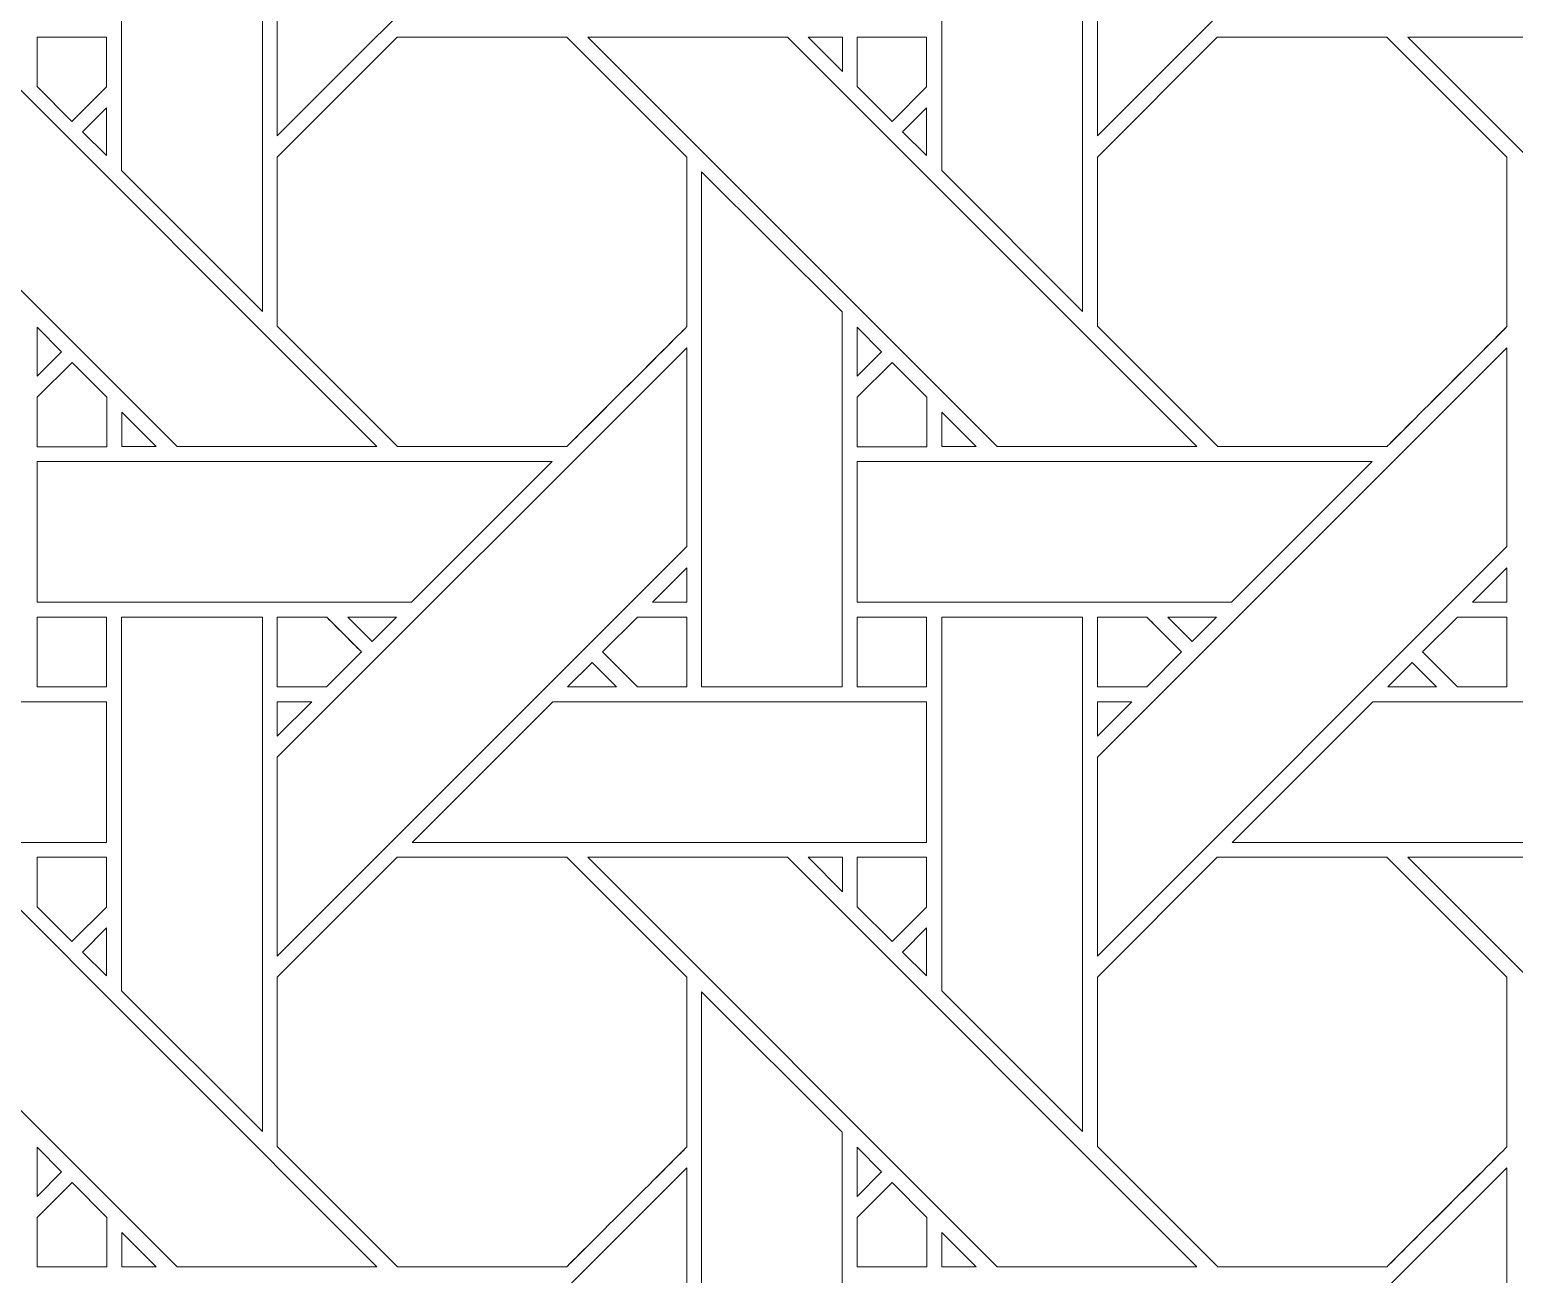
# Model space of a CAD drawing. Header units: inches. Extents: x 8.9 to 15.9, y 4.1 to 14.1.
# Drawn here: x 12.334 to 14.051, y 7.661 to 9.101 of the extents above; entities that cross this region are included whole.
import ezdxf

# ---------------------------------------------------------------- set-up
doc = ezdxf.new("R2010")
doc.units = ezdxf.units.IN
doc.header["$MEASUREMENT"] = 0
doc.layers.add('Design', color=7, linetype='Continuous', lineweight=0)

msp = doc.modelspace()

# ---------------------------------------------------------------- linework, layer by layer
at = {"layer": 'Design'}
for points, knots in [([(12.3829, 14.0948), (10.4499, 14.0948), (8.8829, 12.5278), (8.8829, 10.5948), (8.8829, 10.5948), (8.8829, 4.0948), (8.8829, 4.0948), (8.8829, 4.0948), (15.8829, 4.0948), (15.8829, 4.0948), (15.8829, 4.0948), (15.8829, 10.5948), (15.8829, 10.5948), (15.8829, 12.5278), (14.3159, 14.0948), (12.3829, 14.0948)], [0, 0, 0, 0, 1, 1, 1, 2, 2, 2, 3, 3, 3, 4, 4, 4, 5, 5, 5, 5]), ([(12.3829, 13.4898), (10.7865, 13.4898), (9.4879, 12.1911), (9.4879, 10.5948), (9.4879, 10.5948), (9.4879, 4.6998), (9.4879, 4.6998), (9.4879, 4.6998), (15.2779, 4.6998), (15.2779, 4.6998), (15.2779, 4.6998), (15.2779, 10.5948), (15.2779, 10.5948), (15.2779, 12.1911), (13.9792, 13.4898), (12.3829, 13.4898)], [0, 0, 0, 0, 1, 1, 1, 2, 2, 2, 3, 3, 3, 4, 4, 4, 5, 5, 5, 5]), ([(13.0941, 9.4516), (13.0941, 9.4516), (12.6204, 8.978), (12.6204, 8.978), (12.6204, 8.978), (12.6204, 9.2081), (12.6204, 9.2081), (12.6204, 9.2081), (13.0941, 9.6817), (13.0941, 9.6817), (13.0941, 9.6817), (13.0941, 9.4516), (13.0941, 9.4516)], [0, 0, 0, 0, 1, 1, 1, 2, 2, 2, 3, 3, 3, 4, 4, 4, 4]), ([(14.0428, 9.4516), (14.0428, 9.4516), (13.5691, 8.978), (13.5691, 8.978), (13.5691, 8.978), (13.5691, 9.2081), (13.5691, 9.2081), (13.5691, 9.2081), (14.0428, 9.6817), (14.0428, 9.6817), (14.0428, 9.6817), (14.0428, 9.4516), (14.0428, 9.4516)], [0, 0, 0, 0, 1, 1, 1, 2, 2, 2, 3, 3, 3, 4, 4, 4, 4]), ([(12.6032, 8.7751), (12.6032, 8.7751), (12.4403, 8.938), (12.4403, 8.938), (12.4403, 8.938), (12.4403, 9.3702), (12.4403, 9.3702), (12.4403, 9.3702), (12.6032, 9.3702), (12.6032, 9.3702), (12.6032, 9.3702), (12.6032, 8.7751), (12.6032, 8.7751)], [0, 0, 0, 0, 1, 1, 1, 2, 2, 2, 3, 3, 3, 4, 4, 4, 4]), ([(13.552, 8.7751), (13.552, 8.7751), (13.3891, 8.938), (13.3891, 8.938), (13.3891, 8.938), (13.3891, 9.3702), (13.3891, 9.3702), (13.3891, 9.3702), (13.552, 9.3702), (13.552, 9.3702), (13.552, 9.3702), (13.552, 8.7751), (13.552, 8.7751)], [0, 0, 0, 0, 1, 1, 1, 2, 2, 2, 3, 3, 3, 4, 4, 4, 4]), ([(12.5044, 8.6187), (12.5044, 8.6187), (12.0308, 9.0923), (12.0308, 9.0923), (12.0308, 9.0923), (12.2618, 9.0923), (12.2618, 9.0923), (12.2618, 9.0923), (12.7354, 8.6187), (12.7354, 8.6187), (12.7354, 8.6187), (12.5044, 8.6187), (12.5044, 8.6187)], [0, 0, 0, 0, 1, 1, 1, 2, 2, 2, 3, 3, 3, 4, 4, 4, 4]), ([(12.4228, 9.0923), (12.4228, 9.0923), (12.4228, 9.0347), (12.4228, 9.0347), (12.4228, 9.0347), (12.3828, 8.9948), (12.3828, 8.9948), (12.3828, 8.9948), (12.3425, 9.0351), (12.3425, 9.0351), (12.3425, 9.0351), (12.3425, 9.0923), (12.3425, 9.0923), (12.3425, 9.0923), (12.4228, 9.0923), (12.4228, 9.0923)], [0, 0, 0, 0, 1, 1, 1, 2, 2, 2, 3, 3, 3, 4, 4, 4, 5, 5, 5, 5]), ([(12.3828, 8.9948), (12.3828, 8.9948), (12.3425, 9.0351), (12.3425, 9.0351), (12.3425, 9.0351), (12.3425, 9.0923), (12.3425, 9.0923), (12.3425, 9.0923), (12.4228, 9.0923), (12.4228, 9.0923), (12.4228, 9.0923), (12.4228, 9.0347), (12.4228, 9.0347), (12.4228, 9.0347), (12.3828, 8.9948), (12.3828, 8.9948)], [0, 0, 0, 0, 1, 1, 1, 2, 2, 2, 3, 3, 3, 4, 4, 4, 5, 5, 5, 5]), ([(12.7591, 9.0923), (12.7591, 9.0923), (12.9553, 9.0923), (12.9553, 9.0923), (12.9553, 9.0923), (13.0941, 8.9536), (13.0941, 8.9536), (13.0941, 8.9536), (13.0941, 8.7574), (13.0941, 8.7574), (13.0763, 8.7394), (12.9643, 8.6277), (12.9553, 8.6187), (12.9553, 8.6187), (12.7596, 8.6187), (12.7596, 8.6187), (12.7596, 8.6187), (12.6204, 8.7579), (12.6204, 8.7579), (12.6204, 8.7579), (12.6204, 8.9536), (12.6204, 8.9536), (12.6204, 8.9536), (12.7591, 9.0923), (12.7591, 9.0923)], [0, 0, 0, 0, 1, 1, 1, 2, 2, 2, 3, 3, 3, 4, 4, 4, 5, 5, 5, 6, 6, 6, 7, 7, 7, 8, 8, 8, 8]), ([(13.0941, 8.7574), (13.0761, 8.7393), (12.9642, 8.6276), (12.9553, 8.6187), (12.9553, 8.6187), (12.7596, 8.6187), (12.7596, 8.6187), (12.7596, 8.6187), (12.6204, 8.7579), (12.6204, 8.7579), (12.6204, 8.7579), (12.6204, 8.9536), (12.6204, 8.9536), (12.6204, 8.9536), (12.7591, 9.0923), (12.7591, 9.0923), (12.7591, 9.0923), (12.9553, 9.0923), (12.9553, 9.0923), (12.9553, 9.0923), (13.0941, 8.9536), (13.0941, 8.9536), (13.0941, 8.9536), (13.0941, 8.7574), (13.0941, 8.7574)], [0, 0, 0, 0, 1, 1, 1, 2, 2, 2, 3, 3, 3, 4, 4, 4, 5, 5, 5, 6, 6, 6, 7, 7, 7, 8, 8, 8, 8]), ([(13.4531, 8.6187), (13.4531, 8.6187), (12.9795, 9.0923), (12.9795, 9.0923), (12.9795, 9.0923), (13.2105, 9.0923), (13.2105, 9.0923), (13.2105, 9.0923), (13.6841, 8.6187), (13.6841, 8.6187), (13.6841, 8.6187), (13.4531, 8.6187), (13.4531, 8.6187)], [0, 0, 0, 0, 1, 1, 1, 2, 2, 2, 3, 3, 3, 4, 4, 4, 4]), ([(13.2741, 9.0923), (13.2741, 9.0923), (13.2741, 9.0525), (13.2741, 9.0525), (13.2741, 9.0525), (13.2346, 9.0923), (13.2346, 9.0923), (13.2346, 9.0923), (13.2741, 9.0923), (13.2741, 9.0923)], [0, 0, 0, 0, 1, 1, 1, 2, 2, 2, 3, 3, 3, 3]), ([(13.3715, 9.0923), (13.3715, 9.0923), (13.3715, 9.0347), (13.3715, 9.0347), (13.3715, 9.0347), (13.3316, 8.9948), (13.3316, 8.9948), (13.3316, 8.9948), (13.2913, 9.0351), (13.2913, 9.0351), (13.2913, 9.0351), (13.2913, 9.0923), (13.2913, 9.0923), (13.2913, 9.0923), (13.3715, 9.0923), (13.3715, 9.0923)], [0, 0, 0, 0, 1, 1, 1, 2, 2, 2, 3, 3, 3, 4, 4, 4, 5, 5, 5, 5]), ([(13.3316, 8.9948), (13.3316, 8.9948), (13.2913, 9.0351), (13.2913, 9.0351), (13.2913, 9.0351), (13.2913, 9.0923), (13.2913, 9.0923), (13.2913, 9.0923), (13.3715, 9.0923), (13.3715, 9.0923), (13.3715, 9.0923), (13.3715, 9.0347), (13.3715, 9.0347), (13.3715, 9.0347), (13.3316, 8.9948), (13.3316, 8.9948)], [0, 0, 0, 0, 1, 1, 1, 2, 2, 2, 3, 3, 3, 4, 4, 4, 5, 5, 5, 5]), ([(13.7078, 9.0923), (13.7078, 9.0923), (13.904, 9.0923), (13.904, 9.0923), (13.904, 9.0923), (14.0428, 8.9536), (14.0428, 8.9536), (14.0428, 8.9536), (14.0428, 8.7574), (14.0428, 8.7574), (14.025, 8.7395), (13.9131, 8.6277), (13.9041, 8.6187), (13.9041, 8.6187), (13.7084, 8.6187), (13.7084, 8.6187), (13.7084, 8.6187), (13.5691, 8.7579), (13.5691, 8.7579), (13.5691, 8.7579), (13.5691, 8.9536), (13.5691, 8.9536), (13.5691, 8.9536), (13.7078, 9.0923), (13.7078, 9.0923)], [0, 0, 0, 0, 1, 1, 1, 2, 2, 2, 3, 3, 3, 4, 4, 4, 5, 5, 5, 6, 6, 6, 7, 7, 7, 8, 8, 8, 8]), ([(14.0428, 8.7574), (14.0243, 8.7388), (13.9125, 8.6272), (13.9041, 8.6187), (13.9041, 8.6187), (13.7084, 8.6187), (13.7084, 8.6187), (13.7084, 8.6187), (13.5691, 8.7579), (13.5691, 8.7579), (13.5691, 8.7579), (13.5691, 8.9536), (13.5691, 8.9536), (13.5691, 8.9536), (13.7078, 9.0923), (13.7078, 9.0923), (13.7078, 9.0923), (13.904, 9.0923), (13.904, 9.0923), (13.904, 9.0923), (14.0428, 8.9536), (14.0428, 8.9536), (14.0428, 8.9536), (14.0428, 8.7574), (14.0428, 8.7574)], [0, 0, 0, 0, 1, 1, 1, 2, 2, 2, 3, 3, 3, 4, 4, 4, 5, 5, 5, 6, 6, 6, 7, 7, 7, 8, 8, 8, 8]), ([(14.4018, 8.6187), (14.4018, 8.6187), (13.9283, 9.0923), (13.9283, 9.0923), (13.9283, 9.0923), (14.1592, 9.0923), (14.1592, 9.0923), (14.1592, 9.0923), (14.6329, 8.6187), (14.6329, 8.6187), (14.6329, 8.6187), (14.4018, 8.6187), (14.4018, 8.6187)], [0, 0, 0, 0, 1, 1, 1, 2, 2, 2, 3, 3, 3, 4, 4, 4, 4]), ([(12.4228, 9.0105), (12.4228, 9.0105), (12.4228, 8.9553), (12.4228, 8.9553), (12.4228, 8.9553), (12.395, 8.9827), (12.395, 8.9827), (12.395, 8.9827), (12.4228, 9.0105), (12.4228, 9.0105)], [0, 0, 0, 0, 1, 1, 1, 2, 2, 2, 3, 3, 3, 3]), ([(13.3715, 9.0105), (13.3715, 9.0105), (13.3715, 8.9553), (13.3715, 8.9553), (13.3715, 8.9553), (13.3438, 8.9827), (13.3438, 8.9827), (13.3438, 8.9827), (13.3715, 9.0105), (13.3715, 9.0105)], [0, 0, 0, 0, 1, 1, 1, 2, 2, 2, 3, 3, 3, 3]), ([(13.1112, 8.3407), (13.1112, 8.3407), (13.1112, 8.9365), (13.1112, 8.9365), (13.1112, 8.9365), (13.274, 8.7744), (13.274, 8.7744), (13.274, 8.7744), (13.274, 8.3407), (13.274, 8.3407), (13.274, 8.3407), (13.1112, 8.3407), (13.1112, 8.3407)], [0, 0, 0, 0, 1, 1, 1, 2, 2, 2, 3, 3, 3, 4, 4, 4, 4]), ([(12.3425, 8.7001), (12.3425, 8.7001), (12.3425, 8.7569), (12.3425, 8.7569), (12.3425, 8.7569), (12.3707, 8.7283), (12.3707, 8.7283), (12.3707, 8.7283), (12.3425, 8.7001), (12.3425, 8.7001)], [0, 0, 0, 0, 1, 1, 1, 2, 2, 2, 3, 3, 3, 3]), ([(13.2913, 8.7001), (13.2913, 8.7001), (13.2913, 8.7569), (13.2913, 8.7569), (13.2913, 8.7569), (13.3195, 8.7283), (13.3195, 8.7283), (13.3195, 8.7283), (13.2913, 8.7001), (13.2913, 8.7001)], [0, 0, 0, 0, 1, 1, 1, 2, 2, 2, 3, 3, 3, 3]), ([(13.0941, 8.5029), (13.0941, 8.5029), (12.6204, 8.0293), (12.6204, 8.0293), (12.6204, 8.0293), (12.6204, 8.2594), (12.6204, 8.2594), (12.6204, 8.2594), (13.0941, 8.733), (13.0941, 8.733), (13.0941, 8.733), (13.0941, 8.5029), (13.0941, 8.5029)], [0, 0, 0, 0, 1, 1, 1, 2, 2, 2, 3, 3, 3, 4, 4, 4, 4]), ([(14.0428, 8.5029), (14.0428, 8.5029), (13.5691, 8.0293), (13.5691, 8.0293), (13.5691, 8.0293), (13.5691, 8.2594), (13.5691, 8.2594), (13.5691, 8.2594), (14.0428, 8.733), (14.0428, 8.733), (14.0428, 8.733), (14.0428, 8.5029), (14.0428, 8.5029)], [0, 0, 0, 0, 1, 1, 1, 2, 2, 2, 3, 3, 3, 4, 4, 4, 4]), ([(12.3425, 8.6184), (12.3425, 8.6184), (12.3425, 8.6757), (12.3425, 8.6757), (12.3425, 8.6757), (12.3829, 8.7161), (12.3829, 8.7161), (12.3829, 8.7161), (12.4232, 8.6757), (12.4232, 8.6757), (12.4232, 8.6757), (12.4232, 8.6184), (12.4232, 8.6184), (12.4232, 8.6184), (12.3425, 8.6184), (12.3425, 8.6184)], [0, 0, 0, 0, 1, 1, 1, 2, 2, 2, 3, 3, 3, 4, 4, 4, 5, 5, 5, 5]), ([(12.3829, 8.7161), (12.3829, 8.7161), (12.4232, 8.6757), (12.4232, 8.6757), (12.4232, 8.6757), (12.4232, 8.6184), (12.4232, 8.6184), (12.4232, 8.6184), (12.3425, 8.6184), (12.3425, 8.6184), (12.3425, 8.6184), (12.3425, 8.6757), (12.3425, 8.6757), (12.3425, 8.6757), (12.3829, 8.7161), (12.3829, 8.7161)], [0, 0, 0, 0, 1, 1, 1, 2, 2, 2, 3, 3, 3, 4, 4, 4, 5, 5, 5, 5]), ([(13.2913, 8.6184), (13.2913, 8.6184), (13.2913, 8.6757), (13.2913, 8.6757), (13.2913, 8.6757), (13.3316, 8.7161), (13.3316, 8.7161), (13.3316, 8.7161), (13.3719, 8.6757), (13.3719, 8.6757), (13.3719, 8.6757), (13.3719, 8.6184), (13.3719, 8.6184), (13.3719, 8.6184), (13.2913, 8.6184), (13.2913, 8.6184)], [0, 0, 0, 0, 1, 1, 1, 2, 2, 2, 3, 3, 3, 4, 4, 4, 5, 5, 5, 5]), ([(13.3316, 8.7161), (13.3316, 8.7161), (13.3719, 8.6757), (13.3719, 8.6757), (13.3719, 8.6757), (13.3719, 8.6184), (13.3719, 8.6184), (13.3719, 8.6184), (13.2913, 8.6184), (13.2913, 8.6184), (13.2913, 8.6184), (13.2913, 8.6757), (13.2913, 8.6757), (13.2913, 8.6757), (13.3316, 8.7161), (13.3316, 8.7161)], [0, 0, 0, 0, 1, 1, 1, 2, 2, 2, 3, 3, 3, 4, 4, 4, 5, 5, 5, 5]), ([(12.4405, 8.6187), (12.4405, 8.6187), (12.4405, 8.6585), (12.4405, 8.6585), (12.4405, 8.6585), (12.4802, 8.6187), (12.4802, 8.6187), (12.4802, 8.6187), (12.4405, 8.6187), (12.4405, 8.6187)], [0, 0, 0, 0, 1, 1, 1, 2, 2, 2, 3, 3, 3, 3]), ([(13.3892, 8.6187), (13.3892, 8.6187), (13.3892, 8.6585), (13.3892, 8.6585), (13.3892, 8.6585), (13.4289, 8.6187), (13.4289, 8.6187), (13.4289, 8.6187), (13.3892, 8.6187), (13.3892, 8.6187)], [0, 0, 0, 0, 1, 1, 1, 2, 2, 2, 3, 3, 3, 3]), ([(12.3425, 8.4387), (12.3425, 8.4387), (12.3425, 8.6014), (12.3425, 8.6014), (12.3425, 8.6014), (12.9383, 8.6014), (12.9383, 8.6014), (12.9383, 8.6014), (12.7755, 8.4387), (12.7755, 8.4387), (12.7755, 8.4387), (12.3425, 8.4387), (12.3425, 8.4387)], [0, 0, 0, 0, 1, 1, 1, 2, 2, 2, 3, 3, 3, 4, 4, 4, 4]), ([(13.2913, 8.4387), (13.2913, 8.4387), (13.2913, 8.6014), (13.2913, 8.6014), (13.2913, 8.6014), (13.887, 8.6014), (13.887, 8.6014), (13.887, 8.6014), (13.7242, 8.4387), (13.7242, 8.4387), (13.7242, 8.4387), (13.2913, 8.4387), (13.2913, 8.4387)], [0, 0, 0, 0, 1, 1, 1, 2, 2, 2, 3, 3, 3, 4, 4, 4, 4]), ([(13.0543, 8.4388), (13.0543, 8.4388), (13.0941, 8.4785), (13.0941, 8.4785), (13.0941, 8.4785), (13.0941, 8.4388), (13.0941, 8.4388), (13.0941, 8.4388), (13.0543, 8.4388), (13.0543, 8.4388)], [0, 0, 0, 0, 1, 1, 1, 2, 2, 2, 3, 3, 3, 3]), ([(14.003, 8.4388), (14.003, 8.4388), (14.0428, 8.4785), (14.0428, 8.4785), (14.0428, 8.4785), (14.0428, 8.4388), (14.0428, 8.4388), (14.0428, 8.4388), (14.003, 8.4388), (14.003, 8.4388)], [0, 0, 0, 0, 1, 1, 1, 2, 2, 2, 3, 3, 3, 3]), ([(12.3425, 8.4215), (12.3425, 8.4215), (12.4228, 8.4215), (12.4228, 8.4215), (12.4228, 8.4215), (12.4228, 8.3407), (12.4228, 8.3407), (12.4228, 8.3407), (12.3425, 8.3407), (12.3425, 8.3407), (12.3425, 8.3407), (12.3425, 8.4215), (12.3425, 8.4215)], [0, 0, 0, 0, 1, 1, 1, 2, 2, 2, 3, 3, 3, 4, 4, 4, 4]), ([(12.3425, 8.3407), (12.3425, 8.3407), (12.3425, 8.4215), (12.3425, 8.4215), (12.3425, 8.4215), (12.4228, 8.4215), (12.4228, 8.4215), (12.4228, 8.4215), (12.4228, 8.3407), (12.4228, 8.3407), (12.4228, 8.3407), (12.3425, 8.3407), (12.3425, 8.3407)], [0, 0, 0, 0, 1, 1, 1, 2, 2, 2, 3, 3, 3, 4, 4, 4, 4]), ([(12.6032, 7.8264), (12.6032, 7.8264), (12.4403, 7.9893), (12.4403, 7.9893), (12.4403, 7.9893), (12.4403, 8.4215), (12.4403, 8.4215), (12.4403, 8.4215), (12.6032, 8.4215), (12.6032, 8.4215), (12.6032, 8.4215), (12.6032, 7.8264), (12.6032, 7.8264)], [0, 0, 0, 0, 1, 1, 1, 2, 2, 2, 3, 3, 3, 4, 4, 4, 4]), ([(12.6775, 8.4215), (12.6826, 8.4163), (12.7134, 8.3855), (12.7178, 8.3811), (12.7178, 8.3811), (12.6774, 8.3407), (12.6774, 8.3407), (12.6774, 8.3407), (12.6204, 8.3407), (12.6204, 8.3407), (12.6204, 8.3407), (12.6204, 8.4215), (12.6204, 8.4215), (12.6204, 8.4215), (12.6775, 8.4215), (12.6775, 8.4215)], [0, 0, 0, 0, 1, 1, 1, 2, 2, 2, 3, 3, 3, 4, 4, 4, 5, 5, 5, 5]), ([(12.6204, 8.3407), (12.6204, 8.3407), (12.6204, 8.4215), (12.6204, 8.4215), (12.6204, 8.4215), (12.6775, 8.4215), (12.6775, 8.4215), (12.683, 8.4159), (12.7178, 8.3811), (12.7178, 8.3811), (12.7178, 8.3811), (12.6774, 8.3407), (12.6774, 8.3407), (12.6774, 8.3407), (12.6204, 8.3407), (12.6204, 8.3407)], [0, 0, 0, 0, 1, 1, 1, 2, 2, 2, 3, 3, 3, 4, 4, 4, 5, 5, 5, 5]), ([(12.7018, 8.4215), (12.7018, 8.4215), (12.7583, 8.4215), (12.7583, 8.4215), (12.7583, 8.4215), (12.73, 8.3933), (12.73, 8.3933), (12.73, 8.3933), (12.7018, 8.4215), (12.7018, 8.4215)], [0, 0, 0, 0, 1, 1, 1, 2, 2, 2, 3, 3, 3, 3]), ([(13.037, 8.3407), (13.037, 8.3407), (12.9966, 8.3811), (12.9966, 8.3811), (12.9966, 8.3811), (13.037, 8.4215), (13.037, 8.4215), (13.037, 8.4215), (13.0941, 8.4215), (13.0941, 8.4215), (13.0941, 8.4215), (13.0941, 8.3407), (13.0941, 8.3407), (13.0941, 8.3407), (13.037, 8.3407), (13.037, 8.3407)], [0, 0, 0, 0, 1, 1, 1, 2, 2, 2, 3, 3, 3, 4, 4, 4, 5, 5, 5, 5]), ([(13.0941, 8.4215), (13.0941, 8.4215), (13.0941, 8.3407), (13.0941, 8.3407), (13.0941, 8.3407), (13.037, 8.3407), (13.037, 8.3407), (13.037, 8.3407), (12.9966, 8.3811), (12.9966, 8.3811), (12.9966, 8.3811), (13.037, 8.4215), (13.037, 8.4215), (13.037, 8.4215), (13.0941, 8.4215), (13.0941, 8.4215)], [0, 0, 0, 0, 1, 1, 1, 2, 2, 2, 3, 3, 3, 4, 4, 4, 5, 5, 5, 5]), ([(13.3715, 8.3407), (13.3715, 8.3407), (13.2913, 8.3407), (13.2913, 8.3407), (13.2913, 8.3407), (13.2913, 8.4215), (13.2913, 8.4215), (13.2913, 8.4215), (13.3715, 8.4215), (13.3715, 8.4215), (13.3715, 8.4215), (13.3715, 8.3407), (13.3715, 8.3407)], [0, 0, 0, 0, 1, 1, 1, 2, 2, 2, 3, 3, 3, 4, 4, 4, 4]), ([(13.2913, 8.3407), (13.2913, 8.3407), (13.2913, 8.4215), (13.2913, 8.4215), (13.2913, 8.4215), (13.3715, 8.4215), (13.3715, 8.4215), (13.3715, 8.4215), (13.3715, 8.3407), (13.3715, 8.3407), (13.3715, 8.3407), (13.2913, 8.3407), (13.2913, 8.3407)], [0, 0, 0, 0, 1, 1, 1, 2, 2, 2, 3, 3, 3, 4, 4, 4, 4]), ([(13.552, 7.8264), (13.552, 7.8264), (13.3891, 7.9893), (13.3891, 7.9893), (13.3891, 7.9893), (13.3891, 8.4215), (13.3891, 8.4215), (13.3891, 8.4215), (13.552, 8.4215), (13.552, 8.4215), (13.552, 8.4215), (13.552, 7.8264), (13.552, 7.8264)], [0, 0, 0, 0, 1, 1, 1, 2, 2, 2, 3, 3, 3, 4, 4, 4, 4]), ([(13.6262, 8.4215), (13.6313, 8.4163), (13.6621, 8.3855), (13.6665, 8.3811), (13.6665, 8.3811), (13.6261, 8.3407), (13.6261, 8.3407), (13.6261, 8.3407), (13.5691, 8.3407), (13.5691, 8.3407), (13.5691, 8.3407), (13.5691, 8.4215), (13.5691, 8.4215), (13.5691, 8.4215), (13.6262, 8.4215), (13.6262, 8.4215)], [0, 0, 0, 0, 1, 1, 1, 2, 2, 2, 3, 3, 3, 4, 4, 4, 5, 5, 5, 5]), ([(13.5691, 8.3407), (13.5691, 8.3407), (13.5691, 8.4215), (13.5691, 8.4215), (13.5691, 8.4215), (13.6262, 8.4215), (13.6262, 8.4215), (13.6316, 8.4161), (13.6665, 8.3811), (13.6665, 8.3811), (13.6665, 8.3811), (13.6261, 8.3407), (13.6261, 8.3407), (13.6261, 8.3407), (13.5691, 8.3407), (13.5691, 8.3407)], [0, 0, 0, 0, 1, 1, 1, 2, 2, 2, 3, 3, 3, 4, 4, 4, 5, 5, 5, 5]), ([(13.6505, 8.4215), (13.6505, 8.4215), (13.707, 8.4215), (13.707, 8.4215), (13.707, 8.4215), (13.6787, 8.3933), (13.6787, 8.3933), (13.6787, 8.3933), (13.6505, 8.4215), (13.6505, 8.4215)], [0, 0, 0, 0, 1, 1, 1, 2, 2, 2, 3, 3, 3, 3]), ([(14.0428, 8.4215), (14.0428, 8.4215), (14.0428, 8.3407), (14.0428, 8.3407), (14.0428, 8.3407), (13.9857, 8.3407), (13.9857, 8.3407), (13.9857, 8.3407), (13.9453, 8.3811), (13.9453, 8.3811), (13.9453, 8.3811), (13.9858, 8.4215), (13.9858, 8.4215), (13.9858, 8.4215), (14.0428, 8.4215), (14.0428, 8.4215)], [0, 0, 0, 0, 1, 1, 1, 2, 2, 2, 3, 3, 3, 4, 4, 4, 5, 5, 5, 5]), ([(14.0428, 8.3407), (14.0428, 8.3407), (13.9857, 8.3407), (13.9857, 8.3407), (13.9857, 8.3407), (13.9453, 8.3811), (13.9453, 8.3811), (13.9453, 8.3811), (13.9858, 8.4215), (13.9858, 8.4215), (13.9858, 8.4215), (14.0428, 8.4215), (14.0428, 8.4215), (14.0428, 8.4215), (14.0428, 8.3407), (14.0428, 8.3407)], [0, 0, 0, 0, 1, 1, 1, 2, 2, 2, 3, 3, 3, 4, 4, 4, 5, 5, 5, 5]), ([(13.0127, 8.3407), (13.0127, 8.3407), (12.9562, 8.3407), (12.9562, 8.3407), (12.9562, 8.3407), (12.9845, 8.3689), (12.9845, 8.3689), (12.9845, 8.3689), (13.0127, 8.3407), (13.0127, 8.3407)], [0, 0, 0, 0, 1, 1, 1, 2, 2, 2, 3, 3, 3, 3]), ([(13.905, 8.3407), (13.905, 8.3407), (13.9332, 8.3689), (13.9332, 8.3689), (13.9332, 8.3689), (13.9615, 8.3407), (13.9615, 8.3407), (13.9615, 8.3407), (13.905, 8.3407), (13.905, 8.3407)], [0, 0, 0, 0, 1, 1, 1, 2, 2, 2, 3, 3, 3, 3]), ([(11.9904, 8.3235), (11.9904, 8.3235), (12.4228, 8.3235), (12.4228, 8.3235), (12.4228, 8.3235), (12.4228, 8.1607), (12.4228, 8.1607), (12.4228, 8.1607), (11.8275, 8.1607), (11.8275, 8.1607), (11.8275, 8.1607), (11.9904, 8.3235), (11.9904, 8.3235)], [0, 0, 0, 0, 1, 1, 1, 2, 2, 2, 3, 3, 3, 4, 4, 4, 4]), ([(12.6602, 8.3235), (12.6602, 8.3235), (12.6204, 8.2837), (12.6204, 8.2837), (12.6204, 8.2837), (12.6204, 8.3235), (12.6204, 8.3235), (12.6204, 8.3235), (12.6602, 8.3235), (12.6602, 8.3235)], [0, 0, 0, 0, 1, 1, 1, 2, 2, 2, 3, 3, 3, 3]), ([(13.3715, 8.3235), (13.3715, 8.3235), (13.3715, 8.1607), (13.3715, 8.1607), (13.3715, 8.1607), (12.7762, 8.1607), (12.7762, 8.1607), (12.7762, 8.1607), (12.9391, 8.3235), (12.9391, 8.3235), (12.9391, 8.3235), (13.3715, 8.3235), (13.3715, 8.3235)], [0, 0, 0, 0, 1, 1, 1, 2, 2, 2, 3, 3, 3, 4, 4, 4, 4]), ([(13.609, 8.3235), (13.609, 8.3235), (13.5691, 8.2837), (13.5691, 8.2837), (13.5691, 8.2837), (13.5691, 8.3235), (13.5691, 8.3235), (13.5691, 8.3235), (13.609, 8.3235), (13.609, 8.3235)], [0, 0, 0, 0, 1, 1, 1, 2, 2, 2, 3, 3, 3, 3]), ([(14.3203, 8.3235), (14.3203, 8.3235), (14.3203, 8.1607), (14.3203, 8.1607), (14.3203, 8.1607), (13.725, 8.1607), (13.725, 8.1607), (13.725, 8.1607), (13.8878, 8.3235), (13.8878, 8.3235), (13.8878, 8.3235), (14.3203, 8.3235), (14.3203, 8.3235)], [0, 0, 0, 0, 1, 1, 1, 2, 2, 2, 3, 3, 3, 4, 4, 4, 4]), ([(12.5044, 7.67), (12.5044, 7.67), (12.0308, 8.1436), (12.0308, 8.1436), (12.0308, 8.1436), (12.2618, 8.1436), (12.2618, 8.1436), (12.2618, 8.1436), (12.7354, 7.67), (12.7354, 7.67), (12.7354, 7.67), (12.5044, 7.67), (12.5044, 7.67)], [0, 0, 0, 0, 1, 1, 1, 2, 2, 2, 3, 3, 3, 4, 4, 4, 4]), ([(12.4228, 8.1436), (12.4228, 8.1436), (12.4228, 8.086), (12.4228, 8.086), (12.4228, 8.086), (12.3828, 8.046), (12.3828, 8.046), (12.3828, 8.046), (12.3425, 8.0864), (12.3425, 8.0864), (12.3425, 8.0864), (12.3425, 8.1436), (12.3425, 8.1436), (12.3425, 8.1436), (12.4228, 8.1436), (12.4228, 8.1436)], [0, 0, 0, 0, 1, 1, 1, 2, 2, 2, 3, 3, 3, 4, 4, 4, 5, 5, 5, 5]), ([(12.3828, 8.046), (12.3828, 8.046), (12.3425, 8.0864), (12.3425, 8.0864), (12.3425, 8.0864), (12.3425, 8.1436), (12.3425, 8.1436), (12.3425, 8.1436), (12.4228, 8.1436), (12.4228, 8.1436), (12.4228, 8.1436), (12.4228, 8.086), (12.4228, 8.086), (12.4228, 8.086), (12.3828, 8.046), (12.3828, 8.046)], [0, 0, 0, 0, 1, 1, 1, 2, 2, 2, 3, 3, 3, 4, 4, 4, 5, 5, 5, 5]), ([(12.7591, 8.1436), (12.7591, 8.1436), (12.9553, 8.1436), (12.9553, 8.1436), (12.9553, 8.1436), (13.0941, 8.0049), (13.0941, 8.0049), (13.0941, 8.0049), (13.0941, 7.8086), (13.0941, 7.8086), (13.0763, 7.7907), (12.9643, 7.679), (12.9553, 7.67), (12.9553, 7.67), (12.7596, 7.67), (12.7596, 7.67), (12.7596, 7.67), (12.6204, 7.8092), (12.6204, 7.8092), (12.6204, 7.8092), (12.6204, 8.0049), (12.6204, 8.0049), (12.6204, 8.0049), (12.7591, 8.1436), (12.7591, 8.1436)], [0, 0, 0, 0, 1, 1, 1, 2, 2, 2, 3, 3, 3, 4, 4, 4, 5, 5, 5, 6, 6, 6, 7, 7, 7, 8, 8, 8, 8]), ([(13.0941, 7.8086), (13.0757, 7.7901), (12.9639, 7.6785), (12.9553, 7.67), (12.9553, 7.67), (12.7596, 7.67), (12.7596, 7.67), (12.7596, 7.67), (12.6204, 7.8092), (12.6204, 7.8092), (12.6204, 7.8092), (12.6204, 8.0049), (12.6204, 8.0049), (12.6204, 8.0049), (12.7591, 8.1436), (12.7591, 8.1436), (12.7591, 8.1436), (12.9553, 8.1436), (12.9553, 8.1436), (12.9553, 8.1436), (13.0941, 8.0049), (13.0941, 8.0049), (13.0941, 8.0049), (13.0941, 7.8086), (13.0941, 7.8086)], [0, 0, 0, 0, 1, 1, 1, 2, 2, 2, 3, 3, 3, 4, 4, 4, 5, 5, 5, 6, 6, 6, 7, 7, 7, 8, 8, 8, 8]), ([(13.4531, 7.67), (13.4531, 7.67), (12.9795, 8.1436), (12.9795, 8.1436), (12.9795, 8.1436), (13.2105, 8.1436), (13.2105, 8.1436), (13.2105, 8.1436), (13.6841, 7.67), (13.6841, 7.67), (13.6841, 7.67), (13.4531, 7.67), (13.4531, 7.67)], [0, 0, 0, 0, 1, 1, 1, 2, 2, 2, 3, 3, 3, 4, 4, 4, 4]), ([(13.2741, 8.1436), (13.2741, 8.1436), (13.2741, 8.1038), (13.2741, 8.1038), (13.2741, 8.1038), (13.2346, 8.1436), (13.2346, 8.1436), (13.2346, 8.1436), (13.2741, 8.1436), (13.2741, 8.1436)], [0, 0, 0, 0, 1, 1, 1, 2, 2, 2, 3, 3, 3, 3]), ([(13.3715, 8.1436), (13.3715, 8.1436), (13.3715, 8.086), (13.3715, 8.086), (13.3715, 8.086), (13.3316, 8.046), (13.3316, 8.046), (13.3316, 8.046), (13.2913, 8.0864), (13.2913, 8.0864), (13.2913, 8.0864), (13.2913, 8.1436), (13.2913, 8.1436), (13.2913, 8.1436), (13.3715, 8.1436), (13.3715, 8.1436)], [0, 0, 0, 0, 1, 1, 1, 2, 2, 2, 3, 3, 3, 4, 4, 4, 5, 5, 5, 5]), ([(13.3316, 8.046), (13.3316, 8.046), (13.2913, 8.0864), (13.2913, 8.0864), (13.2913, 8.0864), (13.2913, 8.1436), (13.2913, 8.1436), (13.2913, 8.1436), (13.3715, 8.1436), (13.3715, 8.1436), (13.3715, 8.1436), (13.3715, 8.086), (13.3715, 8.086), (13.3715, 8.086), (13.3316, 8.046), (13.3316, 8.046)], [0, 0, 0, 0, 1, 1, 1, 2, 2, 2, 3, 3, 3, 4, 4, 4, 5, 5, 5, 5]), ([(13.7078, 8.1436), (13.7078, 8.1436), (13.904, 8.1436), (13.904, 8.1436), (13.904, 8.1436), (14.0428, 8.0049), (14.0428, 8.0049), (14.0428, 8.0049), (14.0428, 7.8086), (14.0428, 7.8086), (14.025, 7.7907), (13.9131, 7.679), (13.9041, 7.67), (13.9041, 7.67), (13.7084, 7.67), (13.7084, 7.67), (13.7084, 7.67), (13.5691, 7.8092), (13.5691, 7.8092), (13.5691, 7.8092), (13.5691, 8.0049), (13.5691, 8.0049), (13.5691, 8.0049), (13.7078, 8.1436), (13.7078, 8.1436)], [0, 0, 0, 0, 1, 1, 1, 2, 2, 2, 3, 3, 3, 4, 4, 4, 5, 5, 5, 6, 6, 6, 7, 7, 7, 8, 8, 8, 8]), ([(14.0428, 7.8086), (14.0248, 7.7905), (13.9129, 7.6788), (13.9041, 7.67), (13.9041, 7.67), (13.7084, 7.67), (13.7084, 7.67), (13.7084, 7.67), (13.5691, 7.8092), (13.5691, 7.8092), (13.5691, 7.8092), (13.5691, 8.0049), (13.5691, 8.0049), (13.5691, 8.0049), (13.7078, 8.1436), (13.7078, 8.1436), (13.7078, 8.1436), (13.904, 8.1436), (13.904, 8.1436), (13.904, 8.1436), (14.0428, 8.0049), (14.0428, 8.0049), (14.0428, 8.0049), (14.0428, 7.8086), (14.0428, 7.8086)], [0, 0, 0, 0, 1, 1, 1, 2, 2, 2, 3, 3, 3, 4, 4, 4, 5, 5, 5, 6, 6, 6, 7, 7, 7, 8, 8, 8, 8]), ([(14.4018, 7.67), (14.4018, 7.67), (13.9283, 8.1436), (13.9283, 8.1436), (13.9283, 8.1436), (14.1592, 8.1436), (14.1592, 8.1436), (14.1592, 8.1436), (14.6329, 7.67), (14.6329, 7.67), (14.6329, 7.67), (14.4018, 7.67), (14.4018, 7.67)], [0, 0, 0, 0, 1, 1, 1, 2, 2, 2, 3, 3, 3, 4, 4, 4, 4]), ([(12.4228, 8.0618), (12.4228, 8.0618), (12.4228, 8.0066), (12.4228, 8.0066), (12.4228, 8.0066), (12.395, 8.034), (12.395, 8.034), (12.395, 8.034), (12.4228, 8.0618), (12.4228, 8.0618)], [0, 0, 0, 0, 1, 1, 1, 2, 2, 2, 3, 3, 3, 3]), ([(13.3715, 8.0618), (13.3715, 8.0618), (13.3715, 8.0066), (13.3715, 8.0066), (13.3715, 8.0066), (13.3438, 8.034), (13.3438, 8.034), (13.3438, 8.034), (13.3715, 8.0618), (13.3715, 8.0618)], [0, 0, 0, 0, 1, 1, 1, 2, 2, 2, 3, 3, 3, 3]), ([(13.1112, 7.392), (13.1112, 7.392), (13.1112, 7.9878), (13.1112, 7.9878), (13.1112, 7.9878), (13.274, 7.8256), (13.274, 7.8256), (13.274, 7.8256), (13.274, 7.392), (13.274, 7.392), (13.274, 7.392), (13.1112, 7.392), (13.1112, 7.392)], [0, 0, 0, 0, 1, 1, 1, 2, 2, 2, 3, 3, 3, 4, 4, 4, 4]), ([(12.3425, 7.7514), (12.3425, 7.7514), (12.3425, 7.8082), (12.3425, 7.8082), (12.3425, 7.8082), (12.3707, 7.7796), (12.3707, 7.7796), (12.3707, 7.7796), (12.3425, 7.7514), (12.3425, 7.7514)], [0, 0, 0, 0, 1, 1, 1, 2, 2, 2, 3, 3, 3, 3]), ([(13.2913, 7.7514), (13.2913, 7.7514), (13.2913, 7.8082), (13.2913, 7.8082), (13.2913, 7.8082), (13.3195, 7.7796), (13.3195, 7.7796), (13.3195, 7.7796), (13.2913, 7.7514), (13.2913, 7.7514)], [0, 0, 0, 0, 1, 1, 1, 2, 2, 2, 3, 3, 3, 3]), ([(13.0941, 7.5542), (13.0941, 7.5542), (12.6204, 7.0805), (12.6204, 7.0805), (12.6204, 7.0805), (12.6204, 7.3106), (12.6204, 7.3106), (12.6204, 7.3106), (13.0941, 7.7842), (13.0941, 7.7842), (13.0941, 7.7842), (13.0941, 7.5542), (13.0941, 7.5542)], [0, 0, 0, 0, 1, 1, 1, 2, 2, 2, 3, 3, 3, 4, 4, 4, 4]), ([(14.0428, 7.5542), (14.0428, 7.5542), (13.5691, 7.0805), (13.5691, 7.0805), (13.5691, 7.0805), (13.5691, 7.3106), (13.5691, 7.3106), (13.5691, 7.3106), (14.0428, 7.7842), (14.0428, 7.7842), (14.0428, 7.7842), (14.0428, 7.5542), (14.0428, 7.5542)], [0, 0, 0, 0, 1, 1, 1, 2, 2, 2, 3, 3, 3, 4, 4, 4, 4]), ([(12.3425, 7.6697), (12.3425, 7.6697), (12.3425, 7.727), (12.3425, 7.727), (12.3425, 7.727), (12.3829, 7.7673), (12.3829, 7.7673), (12.3829, 7.7673), (12.4232, 7.727), (12.4232, 7.727), (12.4232, 7.727), (12.4232, 7.6697), (12.4232, 7.6697), (12.4232, 7.6697), (12.3425, 7.6697), (12.3425, 7.6697)], [0, 0, 0, 0, 1, 1, 1, 2, 2, 2, 3, 3, 3, 4, 4, 4, 5, 5, 5, 5]), ([(12.3829, 7.7673), (12.3829, 7.7673), (12.4232, 7.727), (12.4232, 7.727), (12.4232, 7.727), (12.4232, 7.6697), (12.4232, 7.6697), (12.4232, 7.6697), (12.3425, 7.6697), (12.3425, 7.6697), (12.3425, 7.6697), (12.3425, 7.727), (12.3425, 7.727), (12.3425, 7.727), (12.3829, 7.7673), (12.3829, 7.7673)], [0, 0, 0, 0, 1, 1, 1, 2, 2, 2, 3, 3, 3, 4, 4, 4, 5, 5, 5, 5]), ([(13.2913, 7.6697), (13.2913, 7.6697), (13.2913, 7.727), (13.2913, 7.727), (13.2913, 7.727), (13.3316, 7.7673), (13.3316, 7.7673), (13.3316, 7.7673), (13.3719, 7.727), (13.3719, 7.727), (13.3719, 7.727), (13.3719, 7.6697), (13.3719, 7.6697), (13.3719, 7.6697), (13.2913, 7.6697), (13.2913, 7.6697)], [0, 0, 0, 0, 1, 1, 1, 2, 2, 2, 3, 3, 3, 4, 4, 4, 5, 5, 5, 5]), ([(13.3316, 7.7673), (13.3316, 7.7673), (13.3719, 7.727), (13.3719, 7.727), (13.3719, 7.727), (13.3719, 7.6697), (13.3719, 7.6697), (13.3719, 7.6697), (13.2913, 7.6697), (13.2913, 7.6697), (13.2913, 7.6697), (13.2913, 7.727), (13.2913, 7.727), (13.2913, 7.727), (13.3316, 7.7673), (13.3316, 7.7673)], [0, 0, 0, 0, 1, 1, 1, 2, 2, 2, 3, 3, 3, 4, 4, 4, 5, 5, 5, 5]), ([(12.4405, 7.6699), (12.4405, 7.6699), (12.4405, 7.7097), (12.4405, 7.7097), (12.4405, 7.7097), (12.4802, 7.6699), (12.4802, 7.6699), (12.4802, 7.6699), (12.4405, 7.6699), (12.4405, 7.6699)], [0, 0, 0, 0, 1, 1, 1, 2, 2, 2, 3, 3, 3, 3]), ([(13.3892, 7.6699), (13.3892, 7.6699), (13.3892, 7.7097), (13.3892, 7.7097), (13.3892, 7.7097), (13.4289, 7.6699), (13.4289, 7.6699), (13.4289, 7.6699), (13.3892, 7.6699), (13.3892, 7.6699)], [0, 0, 0, 0, 1, 1, 1, 2, 2, 2, 3, 3, 3, 3])]:
    msp.add_open_spline(points, degree=3, knots=knots, dxfattribs=at)

doc.saveas('drawing.dxf')
